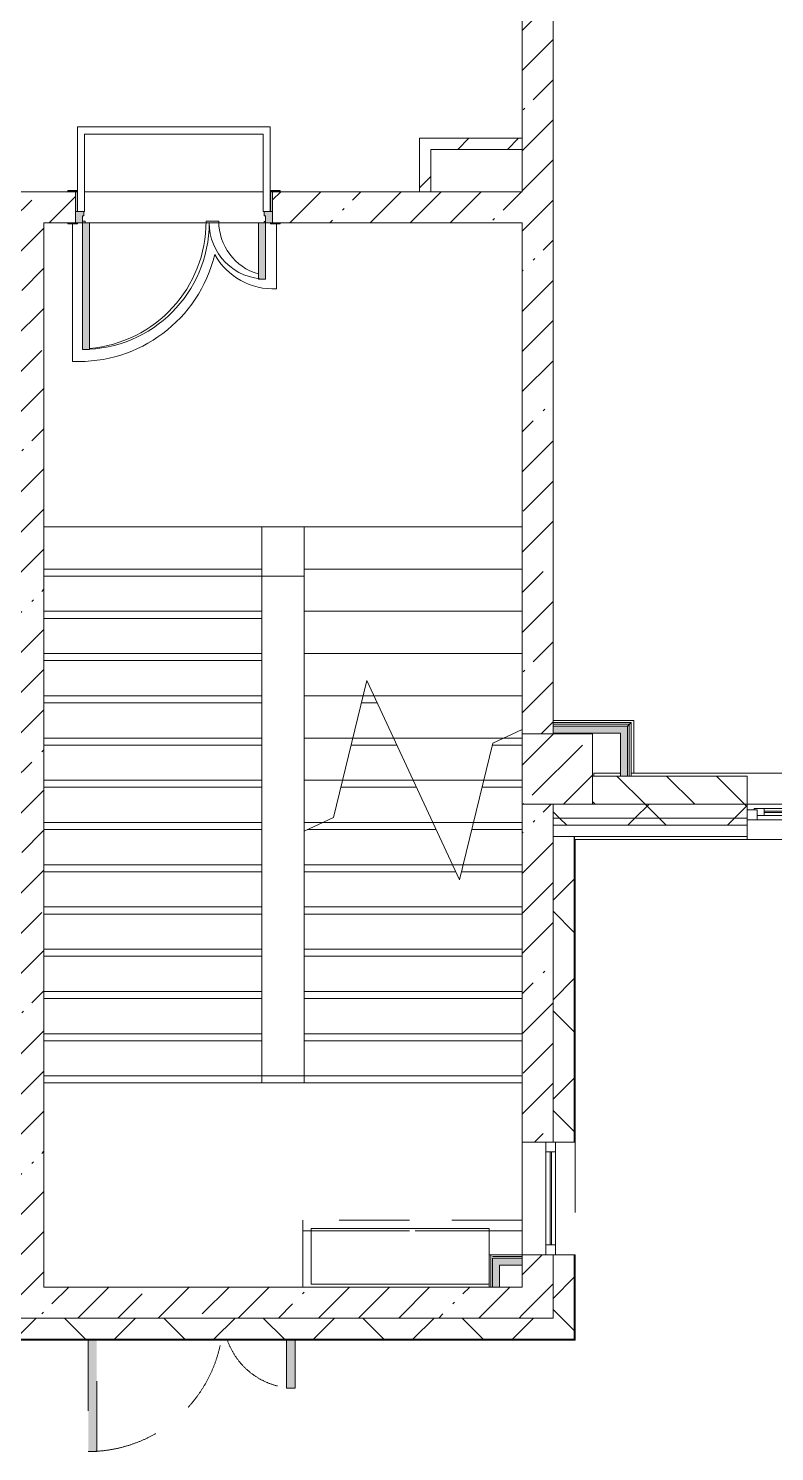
# Model space of a CAD drawing. Header units: millimetres. Extents: x 81632 to 272167, y -8553 to 29000.
# Drawn here: x 216931 to 222236, y -1048 to 9060 of the extents above; entities that cross this region are included whole.
import ezdxf

# ---------------------------------------------------------------- set-up
doc = ezdxf.new("R2010")
doc.units = ezdxf.units.MM
doc.linetypes.add('200_ШТРИХ__ш1_п0_6_', pattern=[800, 500, -300])
for name, color, linetype, lineweight in [('A-DETL-MBND-1', 7, '200_ШТРИХ__ш1_п0_6_', 9), ('A-GLAZ-3', 7, 'Continuous', 5), ('A-WALL', 7, 'Continuous', 9), ('A-WALL-2', 7, 'Continuous', 5), ('I-WALL-3', 7, 'Continuous', 5), ('S-COLS-1', 7, 'Continuous', 5), ('S-STRS-2', 7, 'Continuous', 5), ('S-STRS-MBND-1', 7, 'Continuous', 5)]:
    doc.layers.add(name, color=color, linetype=linetype, lineweight=lineweight)
for name, color, linetype, lineweight, true_color in [('A-DOOR-5', 7, 'Continuous', 5, 0xe2e2e2), ('A-DOOR-6', 7, 'Continuous', 5, 0xaaaaaa), ('A-DOOR-FRAM-4', 7, 'Continuous', 5, 0xe2e2e2), ('A-DOOR-FRAM-6', 7, 'Continuous', 5, 0xaaaaaa), ('A-FLOR-1', 7, 'Continuous', 5, 0xaaaaaa), ('I-WALL-1', 7, 'Continuous', 5, 0xe7e7e7), ('I-WALL-2', 7, 'Continuous', 9, 0xe7e7e7)]:
    doc.layers.add(name, color=color, linetype=linetype, lineweight=lineweight, true_color=true_color)
pattern_1 = [(45, (144961.33, 0), (-353.5534, 353.5534), []), (135, (144961.33, 0), (-353.5534, -353.5534), [])]
pattern_2 = [(45, (144961.33, 0), (-285.1231, 285.1231), []), (45, (145246.45, 0), (-285.1231, 285.1231), [504.031, -100.806, 16.764, -84.042])]
pattern_3 = [(45, (144961.33, 0), (-176.7767, 176.7767), [])]
pattern_4 = [(45, (144961.3, 0), (-530.33, 530.33), []), (135, (144961.3, 0), (-530.33, -530.33), [])]

# ---------------------------------------------------------------- blocks, each defined once
blk = doc.blocks.new('BSC_Колонна _Прямоугольная - 500х500-V25-2_6_3_птичка')
at = {"layer": 'S-COLS-1'}
h = blk.add_hatch(dxfattribs=at)
h.set_pattern_fill('FP_60', color=256, style=0, pattern_type=2)
h.set_pattern_definition([(45, (-75730, -3800), (-285.1231, 285.1231), []), (45, (-75444.88, -3800), (-285.1231, 285.1231), [504.031, -100.806, 16.764, -84.042])])
h.paths.add_polyline_path([(-60, -250), (250, -250), (250, 250), (-250, 250), (-250, -250)])
for p, q in [((250, 250), (-250, 250)), ((-250, 250), (-250, -250)), ((250, -250), (250, 250)), ((-250, -250), (250, -250))]:
    blk.add_line(p, q, dxfattribs=at)
blk = doc.blocks.new('110_Дверь_СКБ_2Ст - Д-1 Лестничная клетка EIS60-24319353-2_6_3_птичка')
at = {"layer": 'A-DOOR-5'}
for points in [[(612.5, 1010), (612.5, 110), (662.5, 110), (662.5, 1010)], [(-587.5, 510), (-637.5, 510), (-637.5, 110), (-587.5, 110), (-587.5, 152.4)], [(712.5, 30), (697.5, 30), (697.5, -110), (712.5, -110)]]:
    blk.add_hatch(color=256, dxfattribs=at).paths.add_polyline_path(points)
h = blk.add_hatch(color=256, dxfattribs=at)
h.paths.add_polyline_path([(662.5, 110), (662.5, 60), (652.5, 60), (652.5, 30), (712.5, 30), (712.5, 110)])
h.paths.add_polyline_path([(-637.5, 110), (-687.5, 110), (-687.5, 30), (-627.5, 30), (-627.5, 60), (-637.5, 60)])
at = {"layer": 'A-DOOR-FRAM-4'}
for points in [[(-742.5, 118), (-742.5, 110), (-672.5, 110), (-672.5, 118)], [(697.5, 118), (697.5, 110), (767.5, 110), (767.5, 118)], [(-672.5, 30), (-687.5, 30), (-687.5, -110), (-672.5, -110)], [(-672.5, -110), (-742.5, -110), (-742.5, -118), (-672.5, -118)], [(697.5, -110), (697.5, -118), (767.5, -118), (767.5, -110)]]:
    blk.add_hatch(color=256, dxfattribs=at).paths.add_polyline_path(points)
at = {"layer": 'A-DOOR-6'}
for p, q in [((662.5, 1010), (612.5, 1010)), ((612.5, 1010), (612.5, 110)), ((662.5, 110), (662.5, 1010)), ((-637.5, 510), (-637.5, 110)), ((-587.5, 510), (-637.5, 510)), ((-587.5, 110), (-587.5, 510)), ((-637.5, 110), (-587.5, 110)), ((612.5, 110), (662.5, 110))]:
    blk.add_line(p, q, dxfattribs=at)
for centre, radius, start, end in [((662.5, 110), 900, 90, 180), ((-637.5, 110), 400, 360, 90)]:
    blk.add_arc(centre, radius, start, end, dxfattribs=at)
at = {"layer": 'A-DOOR-FRAM-6'}
for p, q in [((-672.5, 118), (-742.5, 118)), ((-742.5, 118), (-742.5, 110)), ((-742.5, 110), (-672.5, 110)), ((-637.5, 110), (-687.5, 110)), ((-687.5, 110), (-687.5, 30)), ((-672.5, 110), (-672.5, 118)), ((-637.5, 60), (-637.5, 110)), ((662.5, 110), (662.5, 60)), ((712.5, 110), (662.5, 110)), ((767.5, 118), (697.5, 118)), ((697.5, 118), (697.5, 110)), ((697.5, 110), (767.5, 110)), ((712.5, 30), (712.5, 110)), ((767.5, 110), (767.5, 118)), ((-687.5, 30), (-627.5, 30)), ((-672.5, 30), (-687.5, 30)), ((-687.5, 30), (-687.5, -110)), ((-672.5, -110), (-672.5, 30)), ((-627.5, 60), (-637.5, 60)), ((-627.5, 30), (-627.5, 60)), ((662.5, 60), (652.5, 60)), ((652.5, 60), (652.5, 30)), ((652.5, 30), (712.5, 30)), ((712.5, 30), (697.5, 30)), ((697.5, 30), (697.5, -110)), ((712.5, -110), (712.5, 30)), ((-672.5, -110), (-742.5, -110)), ((-742.5, -110), (-742.5, -118)), ((-742.5, -118), (-672.5, -118)), ((-687.5, -110), (-672.5, -110)), ((-672.5, -118), (-672.5, -110)), ((697.5, -110), (712.5, -110)), ((767.5, -110), (697.5, -110)), ((697.5, -110), (697.5, -118)), ((697.5, -118), (767.5, -118)), ((767.5, -118), (767.5, -110))]:
    blk.add_line(p, q, dxfattribs=at)
blk = doc.blocks.new('120_Окно_СКБ_1Ст - 120_Окно_СКБ_1Ст 900х2500_h_-19906150-2_6_3_птичка')
at = {"layer": 'A-GLAZ-3'}
for p, q in [((-450, -75), (-450, -5)), ((-450, -5), (-380, -5)), ((450, -5), (-450, -5)), ((-380, -75), (-450, -75)), ((-450, -75), (-400, -75)), ((-380, -75), (-400, -75)), ((-400, -75), (-400, -85)), ((-400, -85), (400, -85)), ((400, -85), (-400, -85)), ((-380, -5), (-380, -75)), ((380, -35), (-380, -35)), ((-380, -35), (-380, -75)), ((-330, -85), (-330, -35)), ((-330, -55), (330, -55)), ((330, -65), (-330, -65)), ((330, -85), (330, -35)), ((380, -75), (380, -5)), ((380, -5), (450, -5)), ((380, -75), (380, -35)), ((450, -75), (380, -75)), ((400, -75), (380, -75)), ((400, -75), (450, -75)), ((400, -85), (400, -75)), ((450, -5), (450, -75))]:
    blk.add_line(p, q, dxfattribs=at)
blk = doc.blocks.new('110_Дверь_СКБ_2Ст_Наружная - ДН-1_л__ Двухстворчатая 1350 х3200 _ЛК_ в свету с верхним остеклением 2-V125-2_6_3_птичка')
at = {"layer": 'A-DETL-MBND-1'}
for points in [[(754, 869), (694, 869), (694, 79), (754, 79), (754, 529)], [(-716, 419), (-716, 79), (-656, 79), (-656, 419)]]:
    blk.add_hatch(color=256, dxfattribs=at).paths.add_polyline_path(points)
for p, q in [((754, 869), (694, 869)), ((694, 869), (694, 79)), ((754, 79), (754, 869)), ((-716, 419), (-716, 79)), ((-656, 419), (-716, 419)), ((-656, 79), (-656, 419))]:
    blk.add_line(p, q, dxfattribs=at)
for centre, radius, start, end in [((754, -91), 960, 90, 169.737), ((-716, -91), 510, 19.5984, 90)]:
    blk.add_arc(centre, radius, start, end, dxfattribs=at)
blk = doc.blocks.new('120_Окно_СКБ_1Ст - 120_Окно_СКБ_1Ст 800х2500 EI30-23532001-2_6_3_птичка')
at = {"layer": 'A-GLAZ-3'}
for p, q in [((-400, -127), (-400, -57)), ((-400, -57), (-330, -57)), ((400, -57), (-400, -57)), ((-330, -57), (-330, -127)), ((330, -87), (-330, -87)), ((330, -97), (-330, -97)), ((330, -127), (330, -57)), ((330, -57), (400, -57)), ((400, -57), (400, -127)), ((-330, -127), (-400, -127)), ((-400, -127), (400, -127)), ((400, -127), (330, -127))]:
    blk.add_line(p, q, dxfattribs=at)
blk = doc.blocks.new('Зашивка приборов отопления27 - Зашивка приборов отопления-33322407-2_6_3_птичка')
at = {"layer": 'A-DETL-MBND-1'}
for p, q in [((75480, 595), (73920, 595)), ((73920, 595), (73920, 520)), ((73920, 520), (73920, 120)), ((75480, 520), (73920, 520)), ((73920, 520), (73920, 120)), ((73920, 520), (75480, 520)), ((75480, 520), (75480, 595)), ((75480, 350), (75480, 520))]:
    blk.add_line(p, q, dxfattribs=at)

msp = doc.modelspace()

# ---------------------------------------------------------------- hatches: boundary and pattern name
at = {"layer": 'A-WALL-2'}
h = msp.add_hatch(dxfattribs=at)
h.set_pattern_fill('FP_75', color=256, style=0, pattern_type=2)
h.set_pattern_definition([(135, (144961.33, 0), (-176.7767, -176.7767), [])])
h.paths.add_polyline_path([(225311.3, 3550), (225311.3, 3750), (225041.3, 3750), (225041.3, 3550), (225133.9, 3550)])
h.paths.add_polyline_path([(222941.3, 3550), (224141.3, 3550), (224141.3, 3750), (222941.3, 3750), (222941.3, 3743.1)])
h.paths.add_polyline_path([(222041.3, 3550), (222041.3, 3750), (220941.3, 3750), (220941.3, 3550), (221532.1, 3550)])
h = msp.add_hatch(dxfattribs=at)
h.set_pattern_fill('FP_65', color=256, style=0, pattern_type=2)
h.set_pattern_definition(pattern_1)
h.paths.add_polyline_path([(229081.3, 3450), (229661.3, 3450), (229661.3, 3550), (229081.3, 3550)])
h.paths.add_polyline_path([(226381.3, 3450), (226381.3, 3550), (225041.3, 3550), (225041.3, 3450), (225811.3, 3450)])
h.paths.add_polyline_path([(222941.3, 3450), (224141.3, 3450), (224141.3, 3550), (222941.3, 3550)])
h.paths.add_polyline_path([(221532.1, 3450), (222041.3, 3450), (222041.3, 3550), (220661.3, 3550), (220661.3, 3450), (220941.3, 3450)])
h = msp.add_hatch(dxfattribs=at)
h.set_pattern_fill('FP_65', color=256, style=0, pattern_type=2)
h.set_pattern_definition(pattern_1)
h.paths.add_polyline_path([(229081.3, 3400), (229761.3, 3400), (229761.3, 3450), (229081.3, 3450)])
h.paths.add_polyline_path([(222941.3, 3400), (224141.3, 3400), (224141.3, 3450), (222941.3, 3450)])
h.paths.add_polyline_path([(221532.1, 3400), (222041.3, 3400), (222041.3, 3450), (220661.3, 3450), (220661.3, 3400)])
h.paths.add_polyline_path([(225133.9, 3400), (226381.3, 3400), (226381.3, 3450), (225041.3, 3450), (225041.3, 3400)])
h = msp.add_hatch(dxfattribs=at)
h.set_pattern_fill('FP_65', color=256, style=0, pattern_type=2)
h.set_pattern_definition(pattern_1)
h.paths.add_polyline_path([(220811.3, -250), (220811.3, 350), (220661.3, 350), (220661.3, -250)])
h.paths.add_polyline_path([(220661.3, 1150), (220811.3, 1150), (220811.3, 3320), (220661.3, 3320), (220661.3, 1517.7)])
h = msp.add_hatch(dxfattribs=at)
h.set_pattern_fill('FP_65', color=256, style=0, pattern_type=2)
h.set_pattern_definition(pattern_1)
h.paths.add_polyline_path([(217029.8, -250), (220661.3, -250), (220661.3, -100), (216521.3, -100), (216521.3, -250)])
h.paths.add_polyline_path([(214328.4, -250), (215621.3, -250), (215621.3, -100), (212021.3, -100), (212021.3, -250), (212527.5, -250)])
h.paths.add_polyline_path([(203771.3, -250), (203771.3, -100), (203021.3, -100), (203021.3, -250), (203522.8, -250)])
h.paths.add_polyline_path([(210726.5, -250), (211121.3, -250), (211121.3, -100), (210121.3, -100), (210121.3, -250)])
h.paths.add_polyline_path([(201871.3, -250), (202121.3, -250), (202121.3, -100), (201371.3, -100), (201371.3, -250), (201721.9, -250)])
h.paths.add_polyline_path([(206224.2, -250), (207021.3, -250), (207021.3, -100), (205871.3, -100), (205871.3, -250)])
h.paths.add_polyline_path([(198271.3, -250), (198271.3, -100), (196871.3, -100), (196871.3, -250), (198120.1, -250)])
h.paths.add_polyline_path([(187621.3, -250), (188997.7, -250), (188997.7, -100), (187621.3, -100)])
h.paths.add_polyline_path([(193771.3, -250), (193771.3, -100), (192371.3, -100), (192371.3, -250), (192717.3, -250)])
h.paths.add_polyline_path([(190271.3, -250), (190271.3, -100), (189897.7, -100), (189897.7, -250)])
h.paths.add_polyline_path([(184521.3, -250), (184521.3, -100), (182951.3, -100), (182951.3, -250), (184001.3, -250)])
h.paths.add_polyline_path([(180851.3, -250), (180851.3, -100), (179731.3, -100), (179731.3, -250), (180110.8, -250)])
h.paths.add_polyline_path([(174171.1, -250), (175871.3, -250), (175871.3, -100), (174171.1, -100)])
h.paths.add_polyline_path([(178309.9, -250), (178831.3, -250), (178831.3, -100), (177971.3, -100), (177971.3, -250)])
h.paths.add_polyline_path([(166571.3, -250), (167671.3, -250), (167671.3, -100), (166571.3, -100)])
h.paths.add_polyline_path([(162221.3, -250), (162221.3, -100), (161071.3, -100), (161071.3, -250), (162101.6, -250)])
h.paths.add_polyline_path([(171371.1, -250), (171371.1, -100), (169771.3, -100), (169771.3, -250), (171106.2, -250)])
h.paths.add_polyline_path([(163121.3, -250), (163771.3, -250), (163771.3, -100), (163121.3, -100), (163121.3, -151.3)])
h.paths.add_polyline_path([(153521.3, -250), (153521.3, -100), (149591.3, -100), (149591.3, -250), (153097, -250)])
h.paths.add_polyline_path([(148691.3, -250), (148691.3, -100), (144701.3, -100), (144701.3, -250), (148594.7, -250)])
h.paths.add_polyline_path([(156621.3, -250), (157971.3, -250), (157971.3, -100), (156621.3, -100)])
at = {"layer": 'I-WALL-1'}
for points in [[(221140.7, 4055), (221190.7, 4055), (221190.7, 4105), (220661.3, 4105), (220661.3, 4055)], [(221190.7, 3750), (221190.7, 4055), (221140.7, 4055), (221140.7, 3750)], [(220441.3, 275), (220441.3, 325), (220281.3, 325), (220281.3, 275)]]:
    msp.add_hatch(color=256, dxfattribs=at).paths.add_polyline_path(points)
at = {"layer": 'I-WALL-2'}
msp.add_hatch(color=256, dxfattribs=at).paths.add_polyline_path([(220281.3, 120), (220281.3, 325), (220231.3, 325), (220231.3, 120)])
at = {"layer": 'I-WALL-3'}
h = msp.add_hatch(dxfattribs=at)
h.set_pattern_fill('FP_73', color=256, style=0, pattern_type=2)
h.set_pattern_definition(pattern_2)
h.paths.add_polyline_path([(220441.3, 7900), (220661.3, 7900), (220661.3, 9352.3), (220441.3, 9352.3), (220441.3, 8193.9)])
h.paths.add_polyline_path([(220661.3, 10792.3), (220661.3, 10900), (220441.3, 10900), (220441.3, 10792.3), (220631.6, 10792.3)])
h = msp.add_hatch(dxfattribs=at)
h.set_pattern_fill('FP_77', color=256, style=0, pattern_type=2)
h.set_pattern_definition(pattern_3)
h.paths.add_polyline_path([(219731.2, 7900), (219791.3, 7900), (219791.3, 8280), (219711.3, 8280), (219711.3, 7900)])
h = msp.add_hatch(dxfattribs=at)
h.set_pattern_fill('FP_77', color=256, style=0, pattern_type=2)
h.set_pattern_definition(pattern_3)
h.paths.add_polyline_path([(220441.3, 8200), (220441.3, 8280), (219791.3, 8280), (219791.3, 8200)])
h = msp.add_hatch(dxfattribs=at)
h.set_pattern_fill('FP_73', color=256, style=0, pattern_type=2)
h.set_pattern_definition(pattern_2)
h.paths.add_polyline_path([(217041.3, 120), (217041.3, 7900), (216821.3, 7900), (216821.3, 120), (217029.8, 120)])
h = msp.add_hatch(dxfattribs=at)
h.set_pattern_fill('FP_73', color=256, style=0, pattern_type=2)
h.set_pattern_definition(pattern_2)
h.paths.add_polyline_path([(220441.3, 7680), (220441.3, 7900), (218666.3, 7900), (218666.3, 7680), (219731.2, 7680)])
h.paths.add_polyline_path([(217266.3, 7680), (217266.3, 7900), (217041.3, 7895), (217041.3, 7680), (217211.3, 7680)])
h = msp.add_hatch(dxfattribs=at)
h.set_pattern_fill('FP_73', color=256, style=0, pattern_type=2)
h.set_pattern_definition(pattern_2)
h.paths.add_polyline_path([(220441.3, -100), (220661.3, -100), (220661.3, 350), (220441.3, 350), (220441.3, 120)])
h.paths.add_polyline_path([(220441.3, 1150), (220661.3, 1150), (220661.3, 3550), (220441.3, 3550), (220441.3, 1517.7)])
h.paths.add_polyline_path([(220441.3, 4050), (220661.3, 4050), (220661.3, 7900), (220441.3, 7900), (220441.3, 4855.8)])
h = msp.add_hatch(dxfattribs=at)
h.set_pattern_fill('FP_159', color=256, style=0, pattern_type=2)
h.set_pattern_definition(pattern_4)
h.paths.add_polyline_path([(221203.2, 4117.5), (221215.7, 4117.5), (221215.7, 4130), (220661.3, 4130), (220661.3, 4117.5)])
h = msp.add_hatch(dxfattribs=at)
h.set_pattern_fill('FP_159', color=256, style=0, pattern_type=2)
h.set_pattern_definition(pattern_4)
h.paths.add_polyline_path([(221190.7, 4105), (221203.2, 4105), (221203.2, 4117.5), (220661.3, 4117.5), (220661.3, 4105)])
h = msp.add_hatch(dxfattribs=at)
h.set_pattern_fill('FP_159', color=256, style=0, pattern_type=2)
h.set_pattern_definition(pattern_4)
h.paths.add_polyline_path([(221203.2, 3750), (221203.2, 4105), (221190.7, 4105), (221190.7, 3750)])
h = msp.add_hatch(dxfattribs=at)
h.set_pattern_fill('FP_159', color=256, style=0, pattern_type=2)
h.set_pattern_definition(pattern_4)
h.paths.add_polyline_path([(221203.2, 3750), (221215.7, 3750), (221215.7, 4117.5), (221203.2, 4117.5), (221203.2, 4055)])
h = msp.add_hatch(dxfattribs=at)
h.set_pattern_fill('FP_73', color=256, style=0, pattern_type=2)
h.set_pattern_definition(pattern_2)
h.paths.add_polyline_path([(220441.3, -100), (220441.3, 120), (216821.3, 120), (216821.3, -100), (219731.2, -100)])

# ---------------------------------------------------------------- linework, layer by layer
at = {"layer": 'A-DETL-MBND-1'}
for p, q in [((220441.3, 595), (220441.3, 1150)), ((220819.3, 1150), (220819.3, 350))]:
    msp.add_line(p, q, dxfattribs=at)
at = {"layer": 'A-FLOR-1'}
for p, q in [((217279.6, 8360.1), (217279.6, 7908)), ((218649.6, 8360.1), (217279.6, 8360.1)), ((217329.6, 7760.1), (217329.6, 8310.1)), ((217329.6, 8310.1), (218599.6, 8310.1)), ((218599.6, 8310.1), (218599.6, 7760.1)), ((218649.6, 7760.1), (218649.6, 8360.1)), ((217281.3, 7760.1), (217329.6, 7760.1)), ((217334.9, 7692.1), (217316.3, 7692.1)), ((217334.9, 7680), (217334.9, 7692.1)), ((218283.9, 7690.6), (218194.3, 7690.6)), ((218599.6, 7760.1), (218649.6, 7760.1)), ((218616.3, 7689.1), (218606.5, 7689.1)), ((218606.5, 7689.1), (218606.5, 7680)), ((217245.1, 7672), (217245.1, 6695.1)), ((218695.8, 7210.5), (218695.8, 7672)), ((218591.3, 5170), (218891.3, 5170)), ((220661.3, 4145), (221235.7, 4145)), ((221235.7, 4145), (221235.7, 3770)), ((218941.3, 536), (218941.3, 140)), ((220206.3, 536), (218941.3, 536)), ((220206.3, 350), (220206.3, 536)), ((218941.3, 140), (220206.3, 140))]:
    msp.add_line(p, q, dxfattribs=at)
for centre, radius, start, end in [((217289.3, 7689.1), 905, 274.89327, 0.09571), ((218673.7, 7690.6), 389.8, 180, 253.95631), ((217289.3, 7689.1), 995, 267.45356, 346.31888), ((218673.5, 7689.1), 479.2, 209.41362, 272.67589)]:
    msp.add_arc(centre, radius, start, end, dxfattribs=at)
at = {"layer": 'A-WALL'}
for p, q in [((220441.3, 8200), (220441.3, 8280)), ((219711.3, 7900), (219791.3, 7900)), ((221203.2, 4117.5), (220661.3, 4117.5)), ((221190.7, 4105), (220661.3, 4105)), ((221190.7, 3750), (221190.7, 4105)), ((221203.2, 3750), (221203.2, 4117.5)), ((222041.3, 3550), (220941.3, 3550)), ((220661.3, 3450), (222041.3, 3450)), ((220661.3, 3400), (222041.3, 3400)), ((220661.3, 3320), (222041.3, 3320)), ((220661.3, 1150), (220661.3, 3320)), ((220811.3, 1150), (220811.3, 3320)), ((220814.3, 1150), (220814.3, 3320)), ((220819.3, 3300), (220814.3, 3300)), ((220218.8, 120), (220218.8, 350)), ((220441.3, 337.5), (220231.3, 337.5)), ((220231.3, 120), (220231.3, 325)), ((220441.3, 325), (220231.3, 325)), ((220441.3, 275), (220441.3, 350)), ((220661.3, 350), (220661.3, -100)), ((220811.3, -250), (220811.3, 350)), ((220814.3, -253), (220814.3, 350)), ((220206.3, 120), (220281.3, 120)), ((220441.3, -100), (216521.3, -100)), ((216521.3, -250), (220811.3, -250)), ((216521.3, -253), (220814.3, -253))]:
    msp.add_line(p, q, dxfattribs=at)
at = {"layer": 'A-WALL-2'}
for p, q in [((222041.3, 3750), (220941.3, 3750)), ((222041.3, 3300), (222041.3, 3750)), ((222041.3, 3550), (222941.3, 3550)), ((220819.3, 3300), (229911.3, 3300)), ((220819.3, 1150), (220819.3, 3300)), ((220661.3, 1150), (220819.3, 1150)), ((220819.3, 350), (220661.3, 350)), ((220819.3, -258), (220819.3, 350)), ((220661.3, -100), (220441.3, -100)), ((211121.3, -258), (220819.3, -258))]:
    msp.add_line(p, q, dxfattribs=at)
at = {"layer": 'I-WALL-3'}
for p, q in [((220661.3, 4050), (220661.3, 10900)), ((220441.3, 9352.3), (220441.3, 8280)), ((219711.3, 8280), (219711.3, 7900)), ((220441.3, 8280), (219711.3, 8280)), ((219791.3, 7900), (219791.3, 8200)), ((219791.3, 8200), (220441.3, 8200)), ((220441.3, 8200), (220441.3, 7900)), ((217211.3, 7900), (216821.3, 7900)), ((217329.6, 7900), (218599.6, 7900)), ((219711.3, 7900), (218721.3, 7900)), ((220441.3, 7900), (219791.3, 7900)), ((217041.3, 120), (217041.3, 7680)), ((217041.3, 7680), (217211.3, 7680)), ((218193.7, 7680), (217366.3, 7680)), ((218566.3, 7680), (218284.8, 7680)), ((218721.3, 7680), (220441.3, 7680)), ((220441.3, 7680), (220441.3, 4050)), ((221215.7, 4130), (220661.3, 4130)), ((220661.3, 4055), (221140.7, 4055)), ((221140.7, 4055), (221140.7, 3750)), ((221215.7, 3750), (221215.7, 4130)), ((220951.3, 3770), (221140.7, 3770)), ((220951.3, 3770), (220951.3, 3750)), ((221140.7, 3750), (221215.7, 3750)), ((221214.9, 3770), (225311.3, 3770)), ((220441.3, 3550), (220441.3, 1150)), ((220661.3, 3320), (220661.3, 3550)), ((220441.3, 1150), (220661.3, 1150)), ((220206.3, 350), (220206.3, 120)), ((220281.3, 350), (220206.3, 350)), ((220661.3, 350), (220281.3, 350)), ((220281.3, 120), (220281.3, 275)), ((220281.3, 275), (220441.3, 275)), ((220441.3, 275), (220441.3, 120)), ((220206.3, 120), (217041.3, 120)), ((220441.3, 120), (220281.3, 120))]:
    msp.add_line(p, q, dxfattribs=at)
at = {"layer": 'S-STRS-2'}
for p, q in [((218193.7, 7680), (217366.3, 7680)), ((218566.3, 7680), (218284.8, 7680)), ((218591.3, 5520), (218891.3, 5520)), ((218591.3, 5169.7), (218591.3, 5520)), ((220441.3, 5520), (218891.3, 5520)), ((218891.3, 5520), (218891.3, 5220)), ((220441.3, 5520), (218891.3, 5520)), ((217041.3, 5169.7), (218591.3, 5169.7)), ((217041.3, 5169.7), (218591.3, 5169.7)), ((218591.3, 4869.7), (218591.3, 5169.7)), ((218891.3, 5220), (218891.3, 4920)), ((220441.3, 5220), (218891.3, 5220)), ((220441.3, 5220), (218891.3, 5220)), ((217041.3, 4869.7), (218591.3, 4869.7)), ((217041.3, 4869.7), (218591.3, 4869.7)), ((218591.3, 4569.7), (218591.3, 4869.7)), ((218891.3, 4920), (218891.3, 4620)), ((220441.3, 4920), (218891.3, 4920)), ((220441.3, 4920), (218891.3, 4920)), ((217041.3, 4569.7), (218591.3, 4569.7)), ((217041.3, 4569.7), (218591.3, 4569.7)), ((218591.3, 4269.7), (218591.3, 4569.7)), ((218891.3, 4620), (218891.3, 4320)), ((220441.3, 4620), (218891.3, 4620)), ((220441.3, 4620), (218891.3, 4620)), ((217041.3, 4269.7), (218591.3, 4269.7)), ((217041.3, 4269.7), (218591.3, 4269.7)), ((218591.3, 3969.7), (218591.3, 4269.7)), ((218891.3, 4320), (218891.3, 4020)), ((219309.9, 4320), (218891.3, 4320)), ((219309.9, 4320), (218891.3, 4320)), ((219410, 4269.7), (219297.7, 4269.7)), ((219410, 4269.7), (219297.7, 4269.7)), ((220441.3, 4320), (219386.5, 4320)), ((220441.3, 4320), (219386.5, 4320)), ((217041.3, 3969.7), (218591.3, 3969.7)), ((217041.3, 3969.7), (218591.3, 3969.7)), ((218591.3, 3669.7), (218591.3, 3969.7)), ((218891.3, 4020), (218891.3, 3720)), ((219237, 4020), (218891.3, 4020)), ((219237, 4020), (218891.3, 4020)), ((219549.9, 3969.7), (219224.8, 3969.7)), ((219549.9, 3969.7), (219224.8, 3969.7)), ((220309.7, 4020), (219526.4, 4020)), ((220309.7, 4020), (219526.4, 4020)), ((220441.3, 3969.7), (220229.3, 3969.7)), ((220441.3, 3969.7), (220229.3, 3969.7)), ((217041.3, 3669.7), (218591.3, 3669.7)), ((217041.3, 3669.7), (218591.3, 3669.7)), ((218591.3, 3369.7), (218591.3, 3669.7)), ((218891.3, 3720), (218891.3, 3420)), ((219164.1, 3720), (218891.3, 3720)), ((219164.1, 3720), (218891.3, 3720)), ((219689.8, 3669.7), (219151.9, 3669.7)), ((219689.8, 3669.7), (219151.9, 3669.7)), ((220168.6, 3720), (219666.3, 3720)), ((220168.6, 3720), (219666.3, 3720)), ((220441.3, 3669.7), (220156.4, 3669.7)), ((220441.3, 3669.7), (220156.4, 3669.7)), ((217041.3, 3369.7), (218591.3, 3369.7)), ((217041.3, 3369.7), (218591.3, 3369.7)), ((218591.3, 3069.7), (218591.3, 3369.7)), ((218891.3, 3420), (218891.3, 3358.6)), ((219023, 3420), (218891.3, 3420)), ((219023, 3420), (218891.3, 3420)), ((218891.3, 3358.6), (218891.3, 3069.7)), ((219829.7, 3369.7), (218915.1, 3369.7)), ((219829.7, 3369.7), (218915.1, 3369.7)), ((220095.7, 3420), (219806.2, 3420)), ((220095.7, 3420), (219806.2, 3420)), ((220441.3, 3369.7), (220083.4, 3369.7)), ((220441.3, 3369.7), (220083.4, 3369.7)), ((217041.3, 3069.7), (218591.3, 3069.7)), ((217041.3, 3069.7), (218591.3, 3069.7)), ((218591.3, 2769.7), (218591.3, 3069.7)), ((218891.3, 3069.7), (218891.3, 2769.7)), ((219969.6, 3069.7), (218891.3, 3069.7)), ((219969.6, 3069.7), (218891.3, 3069.7)), ((220022.8, 3120), (219946.1, 3120)), ((220022.8, 3120), (219946.1, 3120)), ((220441.3, 3069.7), (220010.5, 3069.7)), ((220441.3, 3069.7), (220010.5, 3069.7)), ((217041.3, 2769.7), (218591.3, 2769.7)), ((217041.3, 2769.7), (218591.3, 2769.7)), ((218591.3, 2469.7), (218591.3, 2769.7)), ((218891.3, 2769.7), (218891.3, 2469.7)), ((220441.3, 2769.7), (218891.3, 2769.7)), ((220441.3, 2769.7), (218891.3, 2769.7)), ((217041.3, 2469.7), (218591.3, 2469.7)), ((217041.3, 2469.7), (218591.3, 2469.7)), ((218591.3, 2169.7), (218591.3, 2469.7)), ((218891.3, 2469.7), (218891.3, 2169.7)), ((220441.3, 2469.7), (218891.3, 2469.7)), ((220441.3, 2469.7), (218891.3, 2469.7)), ((217041.3, 2169.7), (218591.3, 2169.7)), ((217041.3, 2169.7), (218591.3, 2169.7)), ((218591.3, 1869.7), (218591.3, 2169.7)), ((218891.3, 2169.7), (218891.3, 1869.7)), ((220441.3, 2169.7), (218891.3, 2169.7)), ((220441.3, 2169.7), (218891.3, 2169.7)), ((217041.3, 1869.7), (218591.3, 1869.7)), ((217041.3, 1869.7), (218591.3, 1869.7)), ((218591.3, 1569.7), (218591.3, 1869.7)), ((218891.3, 1869.7), (218891.3, 1569.7)), ((220441.3, 1869.7), (218891.3, 1869.7)), ((220441.3, 1869.7), (218891.3, 1869.7)), ((217041.3, 1569.7), (218591.3, 1569.7)), ((217041.3, 1569.7), (218591.3, 1569.7)), ((218891.3, 1569.7), (218591.3, 1569.7)), ((220441.3, 1569.7), (218891.3, 1569.7)), ((220441.3, 1569.7), (218891.3, 1569.7))]:
    msp.add_line(p, q, dxfattribs=at)
at = {"layer": 'S-STRS-MBND-1'}
for p, q in [((220441.3, 7680), (217041.3, 7680)), ((217041.3, 7680), (217041.3, 5520)), ((220441.3, 5520), (220441.3, 7680)), ((217041.3, 5520), (218591.3, 5520)), ((217041.3, 1620), (217041.3, 5520)), ((217041.3, 5520), (218591.3, 5520)), ((218591.3, 5520), (220441.3, 5520)), ((218591.3, 1620), (218591.3, 5520)), ((217041.3, 5220), (218591.3, 5220)), ((217041.3, 5220), (218591.3, 5220)), ((217041.3, 4920), (218591.3, 4920)), ((217041.3, 4920), (218591.3, 4920)), ((217041.3, 4620), (218591.3, 4620)), ((217041.3, 4620), (218591.3, 4620)), ((219099.9, 3455.9), (219336.2, 4428.1)), ((219336.2, 4428.1), (219996.5, 3011.9)), ((217041.3, 4320), (218591.3, 4320)), ((217041.3, 4320), (218591.3, 4320)), ((219386.5, 4320), (219309.9, 4320)), ((219386.5, 4320), (219309.9, 4320)), ((220232.8, 3984.1), (220441.3, 4081.4)), ((217041.3, 4020), (218591.3, 4020)), ((217041.3, 4020), (218591.3, 4020)), ((219526.4, 4020), (219237, 4020)), ((219526.4, 4020), (219237, 4020)), ((219996.5, 3011.9), (220232.8, 3984.1)), ((220441.3, 4020), (220309.7, 4020)), ((220441.3, 4020), (220309.7, 4020)), ((217041.3, 3720), (218591.3, 3720)), ((217041.3, 3720), (218591.3, 3720)), ((219666.3, 3720), (219164.1, 3720)), ((219666.3, 3720), (219164.1, 3720)), ((220441.3, 3720), (220168.6, 3720)), ((220441.3, 3720), (220168.6, 3720)), ((218891.3, 3358.6), (219099.9, 3455.9)), ((217041.3, 3420), (218591.3, 3420)), ((217041.3, 3420), (218591.3, 3420)), ((218891.3, 3358.6), (218891.3, 1620)), ((219806.2, 3420), (219023, 3420)), ((219806.2, 3420), (219023, 3420)), ((220441.3, 3420), (220095.7, 3420)), ((220441.3, 3420), (220095.7, 3420)), ((220441.3, 3420), (220441.3, 1620)), ((217041.3, 3120), (218591.3, 3120)), ((217041.3, 3120), (218591.3, 3120)), ((219946.1, 3120), (218891.3, 3120)), ((219946.1, 3120), (218891.3, 3120)), ((220441.3, 3120), (220022.8, 3120)), ((220441.3, 3120), (220022.8, 3120)), ((217041.3, 2820), (218591.3, 2820)), ((217041.3, 2820), (218591.3, 2820)), ((220441.3, 2820), (218891.3, 2820)), ((220441.3, 2820), (218891.3, 2820)), ((217041.3, 2520), (218591.3, 2520)), ((217041.3, 2520), (218591.3, 2520)), ((220441.3, 2520), (218891.3, 2520)), ((220441.3, 2520), (218891.3, 2520)), ((217041.3, 2220), (218591.3, 2220)), ((217041.3, 2220), (218591.3, 2220)), ((220441.3, 2220), (218891.3, 2220)), ((220441.3, 2220), (218891.3, 2220)), ((217041.3, 1920), (218591.3, 1920)), ((217041.3, 1920), (218591.3, 1920)), ((220441.3, 1920), (218891.3, 1920)), ((220441.3, 1920), (218891.3, 1920)), ((217041.3, 1620), (217041.3, 120)), ((217041.3, 1620), (218591.3, 1620)), ((217041.3, 1620), (218591.3, 1620)), ((218891.3, 1620), (218591.3, 1620)), ((220441.3, 1620), (218891.3, 1620)), ((220441.3, 1620), (218891.3, 1620)), ((220441.3, 120), (220441.3, 1620)), ((217041.3, 120), (220441.3, 120))]:
    msp.add_line(p, q, dxfattribs=at)

# ---------------------------------------------------------------- block references
at = {"layer": 'A-DETL-MBND-1'}
msp.add_blockref('Зашивка приборов отопления27 - Зашивка приборов отопления-33322407-2_6_3_птичка', (144961.3, 0), dxfattribs=at)
at = {"layer": 'A-DETL-MBND-1', "rotation": 180}
msp.add_blockref('110_Дверь_СКБ_2Ст_Наружная - ДН-1_л__ Двухстворчатая 1350 х3200 _ЛК_ в свету с верхним остеклением 2-V125-2_6_3_птичка', (218110.8, -179), dxfattribs=at)
at = {"layer": 'A-DOOR-6', "rotation": 180}
msp.add_blockref('110_Дверь_СКБ_2Ст - Д-1 Лестничная клетка EIS60-24319353-2_6_3_птичка', (217978.8, 7790), dxfattribs=at)
at = {"layer": 'A-GLAZ-3'}
for name, p, rotation in [('120_Окно_СКБ_1Ст - 120_Окно_СКБ_1Ст 900х2500_h_-19906150-2_6_3_птичка', (222491.3, 3435), 180), ('120_Окно_СКБ_1Ст - 120_Окно_СКБ_1Ст 800х2500 EI30-23532001-2_6_3_птичка', (220736.3, 750), 270)]:
    msp.add_blockref(name, p, dxfattribs=dict(at, rotation=rotation))
at = {"layer": 'S-COLS-1'}
msp.add_blockref('BSC_Колонна _Прямоугольная - 500х500-V25-2_6_3_птичка', (220691.3, 3800), dxfattribs=at)

doc.saveas('drawing.dxf')
